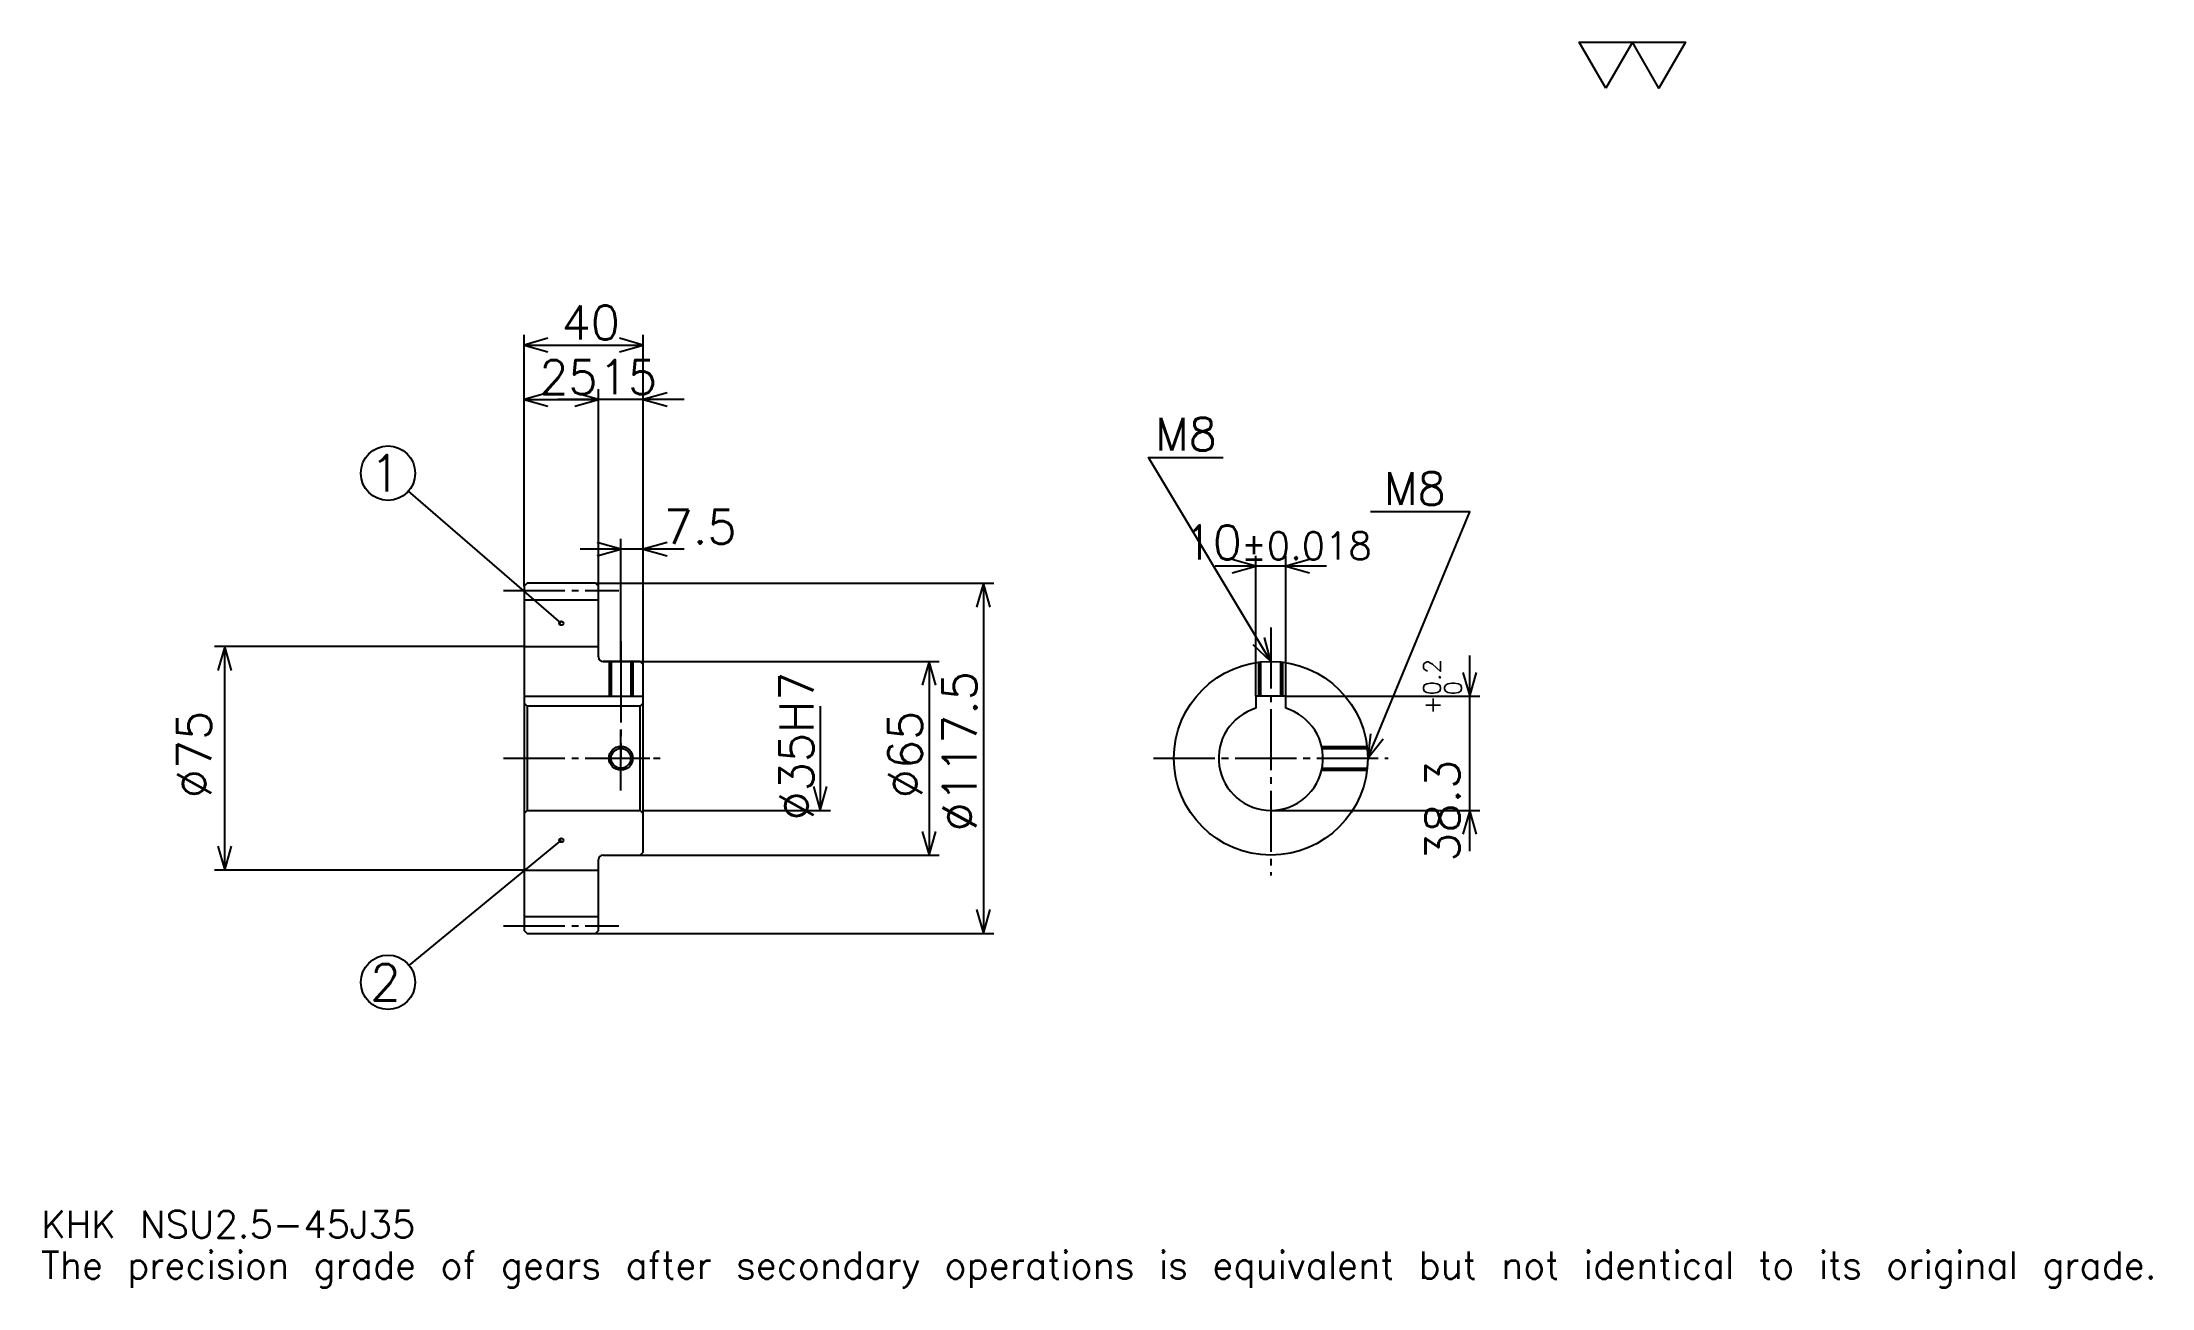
# Model space of a CAD drawing. Extents: x 23 to 731, y 8 to 426.
import ezdxf

# ---------------------------------------------------------------- set-up
doc = ezdxf.new("R2010")
doc.units = 0
doc.linetypes.add('DASHDOT', pattern=[27.391305, 20.543478, -2.282609, 2.282609, -2.282609])
doc.layers.get('0').update_dxf_attribs({"linetype": 'CONTINUOUS'})
doc.layers.add('DASHDOT', color=6, linetype='DASHDOT')
doc.styles.add('KANJI', font='TXT', dxfattribs={"bigfont": 'BIGFONT'})

msp = doc.modelspace()

# ---------------------------------------------------------------- linework, layer by layer
at = {"color": 5}
for p, q in [((184.891312, 244.782608), (184.891312, 328.097839)), ((224.891312, 244.782608), (224.891312, 328.097839)), ((184.891312, 324.673889), (224.891312, 324.673889)), ((184.891312, 306.413025), (209.891312, 306.413025)), ((238.58696, 306.413025), (196.195663, 306.413025)), ((209.891312, 244.782608), (209.891312, 309.836945)), ((197.391312, 231.345108), (146.142365, 275.708984)), ((238.58696, 256.195648), (203.695663, 256.195648)), ((217.391312, 244.782608), (217.391312, 259.619568)), ((454.130432, 250.489136), (416.739136, 250.489136)), ((430.434784, 206.832611), (430.434784, 253.91304)), ((440.434784, 206.832611), (440.434784, 253.91304)), ((184.891312, 243.782608), (184.891312, 244.782608)), ((208.891312, 244.782608), (224.891312, 244.782608)), ((209.891312, 243.782608), (209.891312, 244.782608)), ((217.391312, 218.532608), (217.391312, 244.782608)), ((217.391312, 218.532608), (217.391312, 244.782608)), ((224.891312, 244.782608), (342.445679, 244.782608)), ((224.891312, 217.532608), (224.891312, 244.782608)), ((339.021729, 244.782608), (339.021729, 127.282608)), ((184.891312, 223.532608), (81.032616, 223.532608)), ((84.456528, 148.532608), (84.456528, 223.532608)), ((502.173889, 154.83696), (502.173889, 220.528259)), ((211.391312, 218.532608), (224.891312, 218.532608)), ((224.891312, 218.532608), (324.184814, 218.532608)), ((320.760864, 218.532608), (320.760864, 153.532608)), ((440.434784, 206.832611), (505.597839, 206.832611)), ((284.239136, 203.532608), (284.239136, 168.532608)), ((224.891312, 168.532608), (287.663055, 168.532608)), ((435.434784, 168.532608), (505.597839, 168.532608)), ((197.391312, 158.532608), (146.301361, 116.667488)), ((211.391312, 153.532608), (224.891312, 153.532608)), ((224.891312, 153.532608), (324.184814, 153.532608)), ((184.891312, 148.532608), (81.032616, 148.532608)), ((208.891312, 127.282608), (224.891312, 127.282608)), ((224.891312, 127.282608), (342.445679, 127.282608))]:
    msp.add_line(p, q, dxfattribs=at)
at = {"color": 4}
for p, q in [((184.891312, 239.157608), (209.891312, 239.157608)), ((184.891312, 223.532608), (209.891312, 223.532608)), ((184.891312, 206.832611), (224.891312, 206.832611)), ((185.891312, 203.532608), (185.891312, 168.532608)), ((223.891312, 203.532608), (224.891312, 204.532608)), ((223.891312, 168.532608), (224.891312, 167.532608)), ((184.891312, 148.532608), (209.891312, 148.532608)), ((184.891312, 132.907608), (209.891312, 132.907608))]:
    msp.add_line(p, q, dxfattribs=at)
at = {"color": 7}
msp.add_lwpolyline([(547.826111, 410.869568), (538.92395, 426.299988), (574.532654, 426.299988), (565.630432, 410.869568), (556.728271, 426.299988), (547.826111, 410.869568)], dxfattribs=at)
at = {"color": 5}
for points in [[(192.880447, 326.956512), (184.891312, 324.673889), (192.880447, 322.391296)], [(216.902176, 322.391296), (224.891312, 324.673889), (216.902176, 326.956512)], [(192.880447, 308.695648), (184.891312, 306.413025), (192.880447, 304.130432)], [(201.902176, 304.130432), (209.891312, 306.413025), (201.902176, 308.695648)], [(201.902176, 304.130432), (209.891312, 306.413025), (201.902176, 308.695648)], [(232.880447, 308.695648), (224.891312, 306.413025), (232.880447, 304.130432)], [(435.434784, 218.532608), (394.347839, 287.010864), (419.456543, 287.010864)], [(467.934814, 186.032608), (502.17395, 268.75), (468.847839, 268.75)], [(209.402176, 253.91304), (217.391312, 256.195648), (209.402176, 258.478271)], [(232.880447, 258.478271), (224.891312, 256.195648), (232.880447, 253.91304)], [(422.445648, 248.206512), (430.434784, 250.489136), (422.445648, 252.771729)], [(448.423889, 252.771729), (440.434784, 250.489136), (448.423889, 248.206512)], [(341.304352, 236.793472), (339.021729, 244.782608), (336.739136, 236.793472)], [(429.367096, 224.208832), (435.434784, 218.532608), (433.281738, 226.557617)], [(86.739136, 215.543472), (84.456528, 223.532608), (82.17392, 215.543472)], [(323.043488, 210.543472), (320.760864, 218.532608), (318.478271, 210.543472)], [(499.891296, 214.821732), (502.173889, 206.832611), (504.456543, 214.821732)], [(468.881226, 194.287354), (467.934814, 186.032608), (473.099365, 192.541336)], [(281.956543, 176.521744), (284.239136, 168.532608), (286.521729, 176.521744)], [(504.456543, 160.543472), (502.173889, 168.532608), (499.891296, 160.543472)], [(82.17392, 156.521744), (84.456528, 148.532608), (86.739136, 156.521744)], [(318.478271, 161.521744), (320.760864, 153.532608), (323.043488, 161.521744)], [(336.739136, 135.271744), (339.021729, 127.282608), (341.304352, 135.271744)]]:
    msp.add_lwpolyline(points, dxfattribs=at)
at = {"color": 4}
for points in [[(209.891312, 220.032608), (209.891312, 243.782608), (208.891312, 244.782608), (185.891312, 244.782608), (184.891312, 243.782608), (184.891312, 167.532608)], [(211.391312, 153.532608), (223.891312, 153.532608), (224.891312, 154.532608), (224.891312, 217.532608), (223.891312, 218.532608), (211.391312, 218.532608)], [(213.391312, 218.532608), (213.391312, 206.832611)], [(214.066315, 218.532608), (214.066315, 206.832611)], [(220.716309, 218.532608), (220.716309, 206.832611)], [(221.391312, 218.532608), (221.391312, 206.832611)], [(431.434784, 206.832611), (431.434784, 218.285522)], [(432.109802, 206.832611), (432.109802, 218.362076)], [(438.759766, 206.832611), (438.759766, 218.362076)], [(439.434784, 206.832611), (439.434784, 218.285522)], [(440.434784, 202.803116), (440.434784, 206.832611), (430.434784, 206.832611), (430.434784, 202.803116)], [(184.891312, 167.532608), (185.891312, 168.532608), (223.891312, 168.532608), (223.891312, 203.532608), (185.891312, 203.532608), (184.891312, 204.532608)], [(452.471497, 190.032608), (467.687683, 190.032608)], [(452.616028, 189.357605), (467.764221, 189.357605)], [(452.471497, 182.032608), (467.687683, 182.032608)], [(452.616028, 182.707611), (467.764221, 182.707611)], [(184.891312, 167.532608), (184.891312, 128.282608), (185.891312, 127.282608), (208.891312, 127.282608), (209.891312, 128.282608), (209.891312, 152.032608)]]:
    msp.add_lwpolyline(points, dxfattribs=at)
at = {"color": 5}
for centre, radius in [((139.239136, 281.684784), 9.130435), ((197.391312, 231.345108), 0.684783), ((197.391312, 158.532608), 0.684783), ((139.239136, 110.880432), 9.130435)]:
    msp.add_circle(centre, radius, dxfattribs=at)
at = {"color": 4}
for centre, radius in [((435.434784, 186.032608), 32.5), ((217.391312, 186.032608), 3.325)]:
    msp.add_circle(centre, radius, dxfattribs=at)
at = {"color": 7}
msp.add_circle((217.391312, 186.032608), 4, dxfattribs=at)
at = {"color": 4}
for centre, radius, start, end in [((211.391312, 220.032608), 1.5, 180, 270), ((435.434784, 186.032608), 17.5, 106.601549926, 73.398450074), ((211.391312, 152.032608), 1.5, 90, 180)]:
    msp.add_arc(centre, radius, start, end, dxfattribs=at)
at = {"layer": 'DASHDOT', "color": 7}
for p, q in [((178.043488, 242.282608), (216.739136, 242.282608)), ((435.434784, 229.945648), (435.434784, 146.684784)), ((217.391312, 218.532608), (217.391312, 186.032608)), ((178.043488, 186.032608), (231.739136, 186.032608)), ((396.086975, 186.032608), (474.782593, 186.032608)), ((178.043488, 129.782608), (216.739136, 129.782608))]:
    msp.add_line(p, q, dxfattribs=at)
for points in [[(217.391312, 225.380432), (217.391312, 199.984787)], [(217.391312, 175.184784), (217.391312, 196.880432)], [(206.543488, 186.032608), (228.239136, 186.032608)]]:
    msp.add_lwpolyline(points, dxfattribs=at)

# ---------------------------------------------------------------- texts
at = {"color": 7, "style": 'KANJI'}
for s, height, p in [('40', 11.413043, (197.472839, 326.5)), ('25', 11.413043, (189.972839, 308.239136)), ('15', 11.413043, (209.972839, 308.239136)), ('M8', 10.956522, (396.630432, 289.293488)), ('1', 12.173913, (133.152191, 275.597839)), ('M8', 10.956522, (473.413025, 271.032593)), ('7.5', 11.413043, (231.739136, 258.021729)), ('10', 11.413043, (406.169495, 252.771729)), ('%%p0.018', 9.130435, (425.456116, 252.771729)), ('2', 12.173913, (133.152191, 104.793472)), ('KHK NSU2.5-45J35', 9.130435, (22.826086, 25.108696)), ('The precision grade of gears after secondary operations is equivalent but not identical to its original grade.', 9.130435, (22.826086, 11.413043))]:
    msp.add_text(s, height=height, dxfattribs=at).set_placement(p)
for s, height, p in [('%%c35H7', 11.413043, (281.956543, 165.203796)), ('%%c117.5', 11.413043, (336.739136, 161.494568)), ('0.2', 5.706522, (492.358704, 207.10141)), ('+', 5.706522, (492.358704, 200.710098)), ('0', 5.706522, (499.434753, 207.10141)), ('%%c75', 11.413043, (79.891312, 172.622284)), ('%%c65', 11.413043, (318.478271, 172.622284)), ('38.3', 11.413043, (498.75, 151.309937))]:
    msp.add_text(s, height=height, rotation=90, dxfattribs=at).set_placement(p)

doc.saveas('drawing.dxf')
